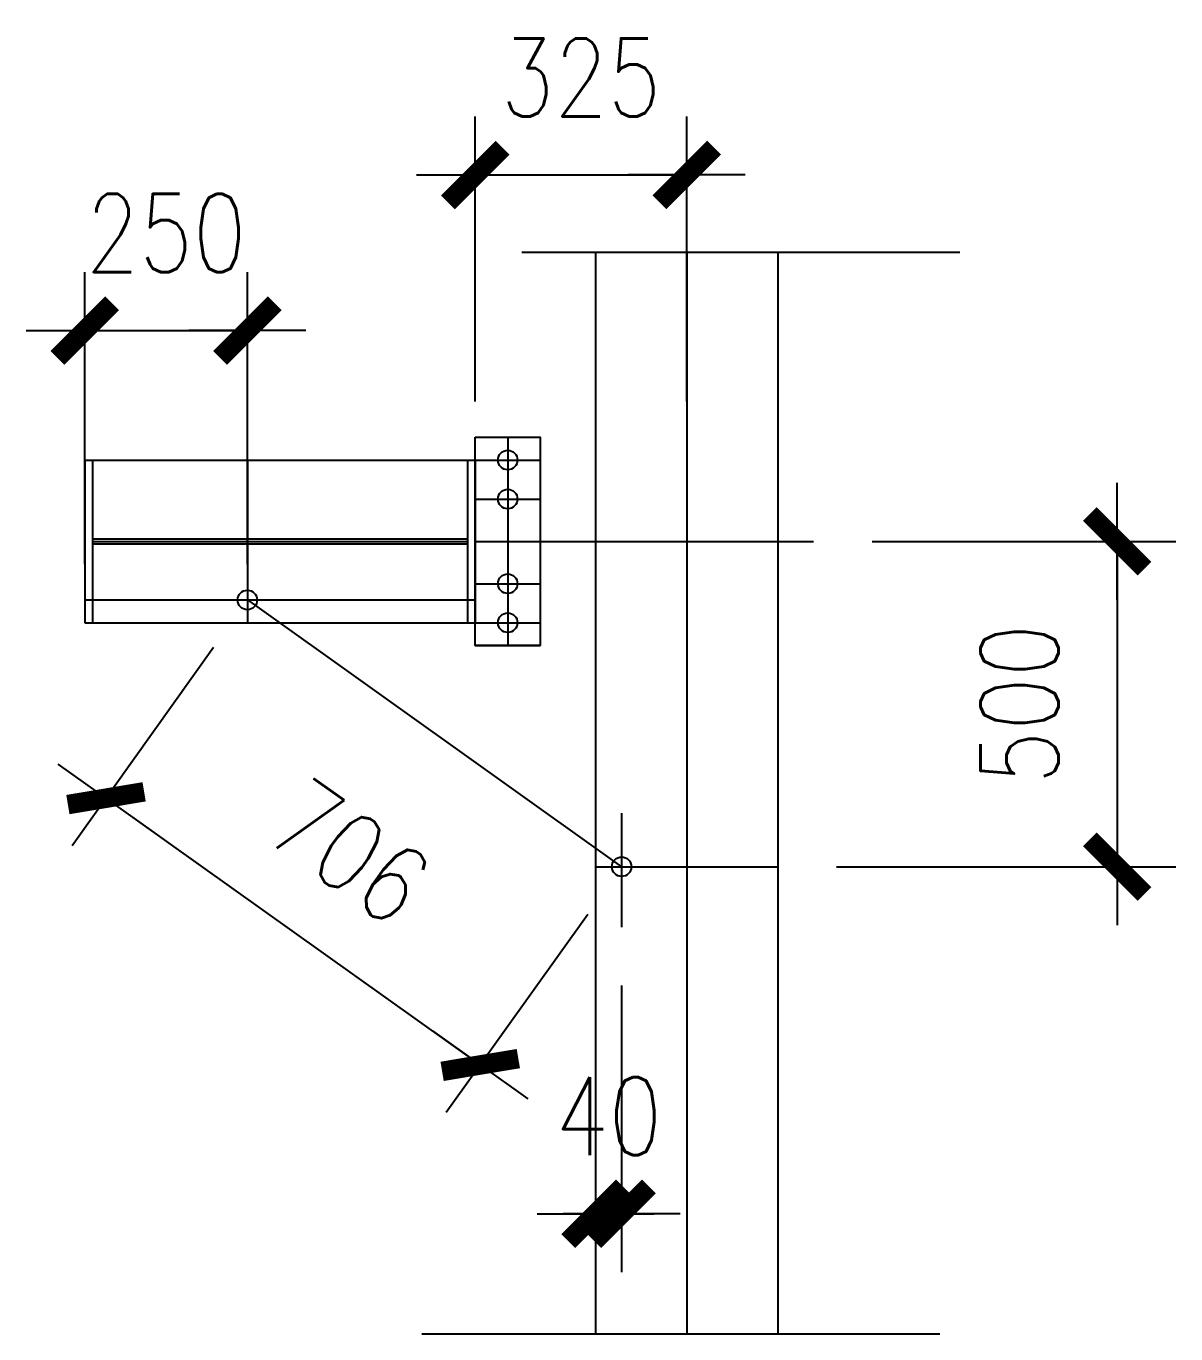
# Model space of a CAD drawing. Header units: millimetres. Extents: x 2451220 to 4527627, y -5186613 to -1639140.
# Drawn here: x 2477565 to 2479331, y -1713234 to -1711224 of the extents above; entities that cross this region are included whole.
import ezdxf

# ---------------------------------------------------------------- set-up
doc = ezdxf.new("R2010")
doc.units = ezdxf.units.MM
doc.header["$LTSCALE"] = 1000
doc.header["$PDMODE"] = 34
doc.styles.add('DIM_FONT', font='simplex.shx', dxfattribs={"width": 0.8, "bigfont": 'hztxt.shx'})
doc.dimstyles.new('WGH(1)', dxfattribs={"dimscale": 1.2, "dimtxt": 100, "dimasz": 0.5, "dimexe": 75, "dimexo": 75, "dimgap": 75, "dimtad": 1, "dimdec": 0, "dimzin": 0, "dimdsep": 46, "dimtxsty": 'DIM_FONT', "dimblk1": '_DIMX', "dimblk2": '_DIMX', "dimsah": 1, "dimcen": 0.09, "dimclrd": 3, "dimclre": 3, "dimclrt": 7, "dimadec": 0, "dimazin": 0, "dimtfac": 1, "dimtdec": 0, "dimtix": 1, "dimtmove": 2, "dimatfit": 3, "dimldrblk": '_DIMX', "dimfxl": 1, "dimtolj": 1, "dimtzin": 0, "dimarcsym": 0})

# ---------------------------------------------------------------- blocks, each defined once
blk = doc.blocks.new('_DIMX')
blk.add_line((-150, 0), (150, 0))
at = {"const_width": 50}
blk.add_lwpolyline([(-70, -70), (70, 70)], dxfattribs=at)
blk = doc.blocks.new('*D2415')
at = {"color": 3, "lineweight": -2}
for p, q in [((2477654.5, -1712050.7), (2477654.5, -1711601.8)), ((2477904.5, -1712050.7), (2477904.5, -1711601.8)), ((2477653.9, -1711691.8), (2477653.3, -1711691.8)), ((2477654.5, -1711691.8), (2477904.5, -1711691.8)), ((2477905.1, -1711691.8), (2477905.7, -1711691.8))]:
    blk.add_line(p, q, dxfattribs=at)
at = {"layer": 'Defpoints', "color": 0}
for p in [(2477904.5, -1711691.8), (2477654.5, -1712140.7), (2477904.5, -1712140.7)]:
    blk.add_point(p, dxfattribs=at)
at = {"color": 3, "lineweight": -2, "xscale": 0.6, "yscale": 0.6, "zscale": 0.6}
blk.add_blockref('_DIMX', (2477654.5, -1711691.8), dxfattribs=at)
at = {"color": 3, "lineweight": -2, "xscale": 0.6, "yscale": 0.6, "zscale": 0.6, "rotation": 180}
blk.add_blockref('_DIMX', (2477904.5, -1711691.8), dxfattribs=at)
at = {"color": 7, "insert": (2477779.5, -1711541.8), "char_height": 120, "attachment_point": 5, "style": 'DIM_FONT'}
blk.add_mtext('\\A1;250', dxfattribs=at)
blk = doc.blocks.new('*D2416')
at = {"color": 3, "lineweight": -2}
for p, q in [((2478254.5, -1711800.7), (2478254.5, -1711362.6)), ((2478579.5, -1711800.7), (2478579.5, -1711362.6)), ((2478253.9, -1711452.6), (2478253.3, -1711452.6)), ((2478254.5, -1711452.6), (2478579.5, -1711452.6)), ((2478580.1, -1711452.6), (2478580.7, -1711452.6))]:
    blk.add_line(p, q, dxfattribs=at)
at = {"layer": 'Defpoints', "color": 0}
for p in [(2478579.5, -1711452.6), (2478254.5, -1711890.7), (2478579.5, -1711890.7)]:
    blk.add_point(p, dxfattribs=at)
at = {"color": 3, "lineweight": -2, "xscale": 0.6, "yscale": 0.6, "zscale": 0.6}
blk.add_blockref('_DIMX', (2478254.5, -1711452.6), dxfattribs=at)
at = {"color": 3, "lineweight": -2, "xscale": 0.6, "yscale": 0.6, "zscale": 0.6, "rotation": 180}
blk.add_blockref('_DIMX', (2478579.5, -1711452.6), dxfattribs=at)
at = {"color": 7, "insert": (2478417, -1711302.6), "char_height": 120, "attachment_point": 5, "style": 'DIM_FONT'}
blk.add_mtext('\\A1;325', dxfattribs=at)
blk = doc.blocks.new('*D2421')
at = {"color": 3, "lineweight": -2}
for p, q in [((2478864.2, -1712015.7), (2479331, -1712015.7)), ((2479241, -1712016.3), (2479241, -1712515.1)), ((2478809.5, -1712515.7), (2479331, -1712515.7))]:
    blk.add_line(p, q, dxfattribs=at)
at = {"layer": 'Defpoints', "color": 0}
for p in [(2478774.2, -1712015.7), (2478719.5, -1712515.7), (2479241, -1712515.7)]:
    blk.add_point(p, dxfattribs=at)
at = {"color": 3, "lineweight": -2, "xscale": 0.6, "yscale": 0.6, "zscale": 0.6}
for p, rotation in [((2479241, -1712015.7), 90), ((2479241, -1712515.7), 270)]:
    blk.add_blockref('_DIMX', p, dxfattribs=dict(at, rotation=rotation))
at = {"color": 7, "insert": (2479091, -1712265.7), "char_height": 120, "attachment_point": 5, "rotation": 90, "style": 'DIM_FONT'}
blk.add_mtext('\\A1;500', dxfattribs=at)
blk = doc.blocks.new('*D2422')
at = {"color": 3, "lineweight": -2}
for p, q in [((2478439.5, -1712698.5), (2478439.5, -1713139)), ((2478479.5, -1712698.5), (2478479.5, -1713139)), ((2478438.9, -1713049), (2478438.3, -1713049)), ((2478479.5, -1713049), (2478439.5, -1713049)), ((2478480.1, -1713049), (2478480.7, -1713049))]:
    blk.add_line(p, q, dxfattribs=at)
at = {"layer": 'Defpoints', "color": 0}
for p in [(2478439.5, -1712608.5), (2478479.5, -1712608.5), (2478439.5, -1713049)]:
    blk.add_point(p, dxfattribs=at)
at = {"color": 3, "lineweight": -2, "xscale": 0.6, "yscale": 0.6, "zscale": 0.6}
blk.add_blockref('_DIMX', (2478439.5, -1713049), dxfattribs=at)
at = {"color": 3, "lineweight": -2, "xscale": 0.6, "yscale": 0.6, "zscale": 0.6, "rotation": 180}
blk.add_blockref('_DIMX', (2478479.5, -1713049), dxfattribs=at)
at = {"color": 7, "insert": (2478459.5, -1712899), "char_height": 120, "attachment_point": 5, "style": 'DIM_FONT'}
blk.add_mtext('\\A1;40', dxfattribs=at)
blk = doc.blocks.new('*D2423')
at = {"color": 3, "lineweight": -2}
for p, q in [((2477852.3, -1712179), (2477635, -1712483.7)), ((2477687.7, -1712410.8), (2478261.7, -1712820.1)), ((2478427.3, -1712589), (2478210, -1712893.7))]:
    blk.add_line(p, q, dxfattribs=at)
at = {"layer": 'Defpoints', "color": 0}
for p in [(2477904.5, -1712105.7), (2478479.5, -1712515.7), (2478262.2, -1712820.4)]:
    blk.add_point(p, dxfattribs=at)
at = {"color": 3, "lineweight": -2, "xscale": 0.6, "yscale": 0.6, "zscale": 0.6}
for p, rotation in [((2477687.2, -1712410.4), 144.5094792175529), ((2478262.2, -1712820.4), 324.5094792175529)]:
    blk.add_blockref('_DIMX', p, dxfattribs=dict(at, rotation=rotation))
at = {"color": 7, "insert": (2478061.8, -1712493.3), "char_height": 120, "attachment_point": 5, "rotation": 324.5095, "style": 'DIM_FONT'}
blk.add_mtext('\\A1;706', dxfattribs=at)

msp = doc.modelspace()

# ---------------------------------------------------------------- linework, layer by layer
for p, q in [((2478326.1, -1711571.3), (2478999.2, -1711571.3)), ((2478439.5, -1711571.3), (2478439.5, -1713233.6)), ((2478579.5, -1711571.3), (2478579.5, -1713233.6)), ((2478719.5, -1711571.3), (2478719.5, -1713233.6)), ((2478254.5, -1711855.7), (2478354.5, -1711855.7)), ((2478304.5, -1711855.7), (2478304.5, -1712175.7)), ((2477654.5, -1711890.7), (2477654.5, -1712140.7)), ((2477654.5, -1711890.7), (2478254.5, -1711890.7)), ((2477666.5, -1711890.7), (2477666.5, -1712140.7)), ((2477904.5, -1711890.7), (2477904.5, -1712140.7)), ((2478242.5, -1711890.7), (2478242.5, -1712140.7)), ((2478254.5, -1711890.7), (2478254.5, -1712140.7)), ((2478254.5, -1711890.7), (2478354.5, -1711890.7)), ((2478254.5, -1711890.7), (2478354.5, -1711890.7)), ((2478354.5, -1711890.7), (2478354.5, -1712140.7)), ((2478254.5, -1711950.7), (2478354.5, -1711950.7)), ((2477666.5, -1712011.7), (2478242.5, -1712011.7)), ((2477666.5, -1712015.7), (2478242.5, -1712015.7)), ((2477666.5, -1712019.7), (2478242.5, -1712019.7)), ((2478254.5, -1712015.7), (2478774.2, -1712015.7)), ((2478254.5, -1712080.7), (2478354.5, -1712080.7)), ((2477654.5, -1712105.7), (2478254.5, -1712105.7)), ((2477904.5, -1712105.7), (2478479.5, -1712515.7)), ((2477654.5, -1712140.7), (2478254.5, -1712140.7)), ((2478254.5, -1712140.7), (2478354.5, -1712140.7)), ((2478254.5, -1712175.7), (2478354.5, -1712175.7)), ((2478479.5, -1712433.5), (2478479.5, -1712608.5)), ((2478439.5, -1712515.7), (2478719.5, -1712515.7)), ((2478172.6, -1713233.6), (2478968.5, -1713233.6))]:
    msp.add_line(p, q)
msp.add_lwpolyline([(2478254.5, -1711855.7), (2478354.5, -1711855.7), (2478354.5, -1712175.7), (2478254.5, -1712175.7)], close=True)
for centre in [(2478304.5, -1711890.7), (2478304.5, -1711950.7), (2478304.5, -1712080.7), (2477904.5, -1712105.7), (2478304.5, -1712140.7), (2478479.5, -1712515.7)]:
    msp.add_circle(centre, 15)

# ---------------------------------------------------------------- dimensions: what is measured, and where the dimension line sits
for base, p1, p2, picture, middle in [((2478579.5, -1711452.6), (2478254.5, -1711890.7), (2478579.5, -1711890.7), '*D2416', (2478417, -1711302.6)), ((2477904.5, -1711691.8), (2477654.5, -1712140.7), (2477904.5, -1712140.7), '*D2415', (2477779.5, -1711541.8)), ((2478439.5, -1713049), (2478479.5, -1712608.5), (2478439.5, -1712608.5), '*D2422', (2478459.5, -1712899))]:
    dim = msp.add_linear_dim(base=base, p1=p1, p2=p2, dimstyle='WGH(1)')
    dim.commit()
    dim.dimension.update_dxf_attribs({"geometry": picture, "text_midpoint": middle})
dim = msp.add_linear_dim(base=(2479241, -1712515.7), p1=(2478774.2, -1712015.7), p2=(2478719.5, -1712515.7), angle=90, dimstyle='WGH(1)')
dim.commit()
dim.dimension.update_dxf_attribs({"geometry": '*D2421', "text_midpoint": (2479091, -1712265.7)})
dim = msp.add_aligned_dim(p1=(2477904.5, -1712105.7), p2=(2478479.5, -1712515.7), distance=-374.3, dimstyle='WGH(1)')
dim.commit()
dim.dimension.update_dxf_attribs({"geometry": '*D2423', "text_midpoint": (2478061.8, -1712493.3)})

doc.saveas('drawing.dxf')
